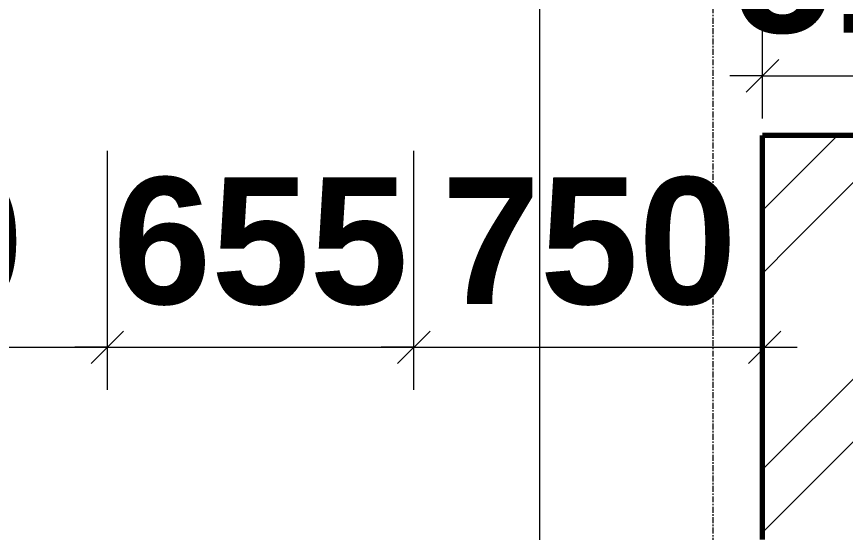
# Model space of a CAD drawing. Header units: inches. Extents: x 22 to 382261, y 22 to 371281.
# Drawn here: x 149954 to 151726, y 221829 to 222931 of the extents above; entities that cross this region are included whole.
import ezdxf

# ---------------------------------------------------------------- set-up
doc = ezdxf.new("R2010")
doc.units = ezdxf.units.IN
doc.header["$MEASUREMENT"] = 0
doc.linetypes.add('Grid Line 1_2_', pattern=[22.225, 12.7, -3.175, 3.175, -3.175])
for name, color, linetype, lineweight in [('A-ANNO-DIMS', 211, 'Continuous', 9), ('A-ANNO-SYMB', 150, 'Continuous', 9), ('A-WALL-PATT', 111, 'Continuous', 9), ('I-WALL', 2, 'Continuous', 9), ('S-GRID', 1, 'Continuous', 9)]:
    doc.layers.add(name, color=color, linetype=linetype, lineweight=lineweight)
doc.styles.add('Arial_B_2', font='arialbd.ttf', dxfattribs={"height": 270.833333})
doc.dimstyles.new('2_2', dxfattribs={"dimscale": 304.8, "dimtxt": 267.818092, "dimasz": 0.227865, "dimexe": 1.377953, "dimexo": 0.0625, "dimgap": 0.287073, "dimtad": 1, "dimdec": 0, "dimzin": 0, "dimdsep": 46, "dimtxsty": 'Arial_B_2', "dimblk1": 'OBLIQUE', "dimblk2": 'OBLIQUE', "dimsah": 1, "dimcen": 0.09, "dimdle": 0.574147, "dimazin": 0, "dimtfac": 1, "dimtdec": 4, "dimtix": 1, "dimtmove": 0, "dimatfit": 3, "dimfxl": 0.574147, "dimfxlon": 1, "dimtvp": 1, "dimtolj": 1, "dimtzin": 0, "dimlwd": 18, "dimlwe": 18, "dimarcsym": 2})
pattern_1 = [(45, (139676.7, 209538.6), (-276.592, 276.592), []), (45, (139676.7, 209957.7), (-276.592, 276.592), [])]

# ---------------------------------------------------------------- blocks, each defined once
blk = doc.blocks.new('_Oblique')
at = {"color": 0, "linetype": 'ByBlock', "lineweight": -2}
blk.add_line((-0.5, -0.5), (0.5, 0.5), dxfattribs=at)
blk = doc.blocks.new('*D4855')
at = {"layer": 'A-ANNO-DIMS', "color": 0, "lineweight": 18, "transparency": 16777216}
for p, q in [((148947.9, 222133.8), (148947.9, 222644.7)), ((150147.9, 222133.8), (150147.9, 222644.7)), ((148772.9, 222224.7), (150322.9, 222224.7))]:
    blk.add_line(p, q, dxfattribs=at)
at = {"layer": 'Defpoints', "color": 0, "transparency": 16777216}
for p in [(150147.9, 222224.7), (148947.9, 222114.7), (150147.9, 222114.7)]:
    blk.add_point(p, dxfattribs=at)
at = {"layer": 'A-ANNO-DIMS', "color": 0, "lineweight": 18, "transparency": 16777216, "xscale": 69.45312499999999, "yscale": 69.45312499999999, "zscale": 69.45312499999999, "rotation": 180}
blk.add_blockref('_Oblique', (148947.9, 222224.7), dxfattribs=at)
at = {"layer": 'A-ANNO-DIMS', "color": 0, "lineweight": 18, "transparency": 16777216, "xscale": 69.45312499999999, "yscale": 69.45312499999999, "zscale": 69.45312499999999}
blk.add_blockref('_Oblique', (150147.9, 222224.7), dxfattribs=at)
at = {"layer": 'A-ANNO-DIMS', "color": 0, "lineweight": 18, "transparency": 16777216, "insert": (149547.9, 222450.5), "char_height": 270.83, "width": 615.654, "attachment_point": 5, "style": 'Arial_B_2'}
blk.add_mtext('\\A1;1200', dxfattribs=at)
blk = doc.blocks.new('*D4856')
at = {"layer": 'A-ANNO-DIMS', "color": 0, "lineweight": 18, "transparency": 16777216}
for p, q in [((150147.9, 222133.8), (150147.9, 222644.7)), ((150802.9, 222133.8), (150802.9, 222644.7)), ((150147.9, 222224.7), (150078.4, 222224.7)), ((150147.9, 222224.7), (150802.9, 222224.7)), ((150802.9, 222224.7), (150872.3, 222224.7))]:
    blk.add_line(p, q, dxfattribs=at)
at = {"layer": 'Defpoints', "color": 0, "transparency": 16777216}
for p in [(150802.9, 222224.7), (150147.9, 222114.7), (150802.9, 222114.7)]:
    blk.add_point(p, dxfattribs=at)
at = {"layer": 'A-ANNO-DIMS', "color": 0, "lineweight": 18, "transparency": 16777216, "xscale": 69.45312499999999, "yscale": 69.45312499999999, "zscale": 69.45312499999999}
blk.add_blockref('_Oblique', (150147.9, 222224.7), dxfattribs=at)
at = {"layer": 'A-ANNO-DIMS', "color": 0, "lineweight": 18, "transparency": 16777216, "xscale": 69.45312499999999, "yscale": 69.45312499999999, "zscale": 69.45312499999999, "rotation": 180}
blk.add_blockref('_Oblique', (150802.9, 222224.7), dxfattribs=at)
at = {"layer": 'A-ANNO-DIMS', "color": 0, "lineweight": 18, "transparency": 16777216, "insert": (150475.4, 222450.5), "char_height": 270.83, "width": 461.74, "attachment_point": 5, "style": 'Arial_B_2'}
blk.add_mtext('\\A1;655', dxfattribs=at)
blk = doc.blocks.new('*D4857')
at = {"layer": 'A-ANNO-DIMS', "color": 0, "lineweight": 18, "transparency": 16777216}
for p, q in [((150802.9, 222133.8), (150802.9, 222644.7)), ((151552.9, 222133.8), (151552.9, 222644.7)), ((150802.9, 222224.7), (150733.4, 222224.7)), ((150802.9, 222224.7), (151552.9, 222224.7)), ((151552.9, 222224.7), (151622.3, 222224.7))]:
    blk.add_line(p, q, dxfattribs=at)
at = {"layer": 'Defpoints', "color": 0, "transparency": 16777216}
for p in [(151552.9, 222224.7), (150802.9, 222114.7), (151552.9, 222114.7)]:
    blk.add_point(p, dxfattribs=at)
at = {"layer": 'A-ANNO-DIMS', "color": 0, "lineweight": 18, "transparency": 16777216, "xscale": 69.45312499999999, "yscale": 69.45312499999999, "zscale": 69.45312499999999}
blk.add_blockref('_Oblique', (150802.9, 222224.7), dxfattribs=at)
at = {"layer": 'A-ANNO-DIMS', "color": 0, "lineweight": 18, "transparency": 16777216, "xscale": 69.45312499999999, "yscale": 69.45312499999999, "zscale": 69.45312499999999, "rotation": 180}
blk.add_blockref('_Oblique', (151552.9, 222224.7), dxfattribs=at)
at = {"layer": 'A-ANNO-DIMS', "color": 0, "lineweight": 18, "transparency": 16777216, "insert": (151177.9, 222450.5), "char_height": 270.83, "width": 461.74, "attachment_point": 5, "style": 'Arial_B_2'}
blk.add_mtext('\\A1;750', dxfattribs=at)
blk = doc.blocks.new('*D4887')
at = {"layer": 'A-ANNO-DIMS', "color": 0, "lineweight": 18, "transparency": 16777216}
for p, q in [((151548.3, 222713.5), (151548.3, 223224.4)), ((152057.9, 222895.4), (152057.9, 222384.4)), ((151548.3, 222804.4), (151478.8, 222804.4)), ((151548.3, 222804.4), (152057.9, 222804.4)), ((152057.9, 222804.4), (152127.3, 222804.4))]:
    blk.add_line(p, q, dxfattribs=at)
at = {"layer": 'Defpoints', "color": 0, "transparency": 16777216}
for p in [(152057.9, 222914.4), (152057.9, 222804.4), (151548.3, 222694.4)]:
    blk.add_point(p, dxfattribs=at)
at = {"layer": 'A-ANNO-DIMS', "color": 0, "lineweight": 18, "transparency": 16777216, "xscale": 69.45312499999999, "yscale": 69.45312499999999, "zscale": 69.45312499999999}
blk.add_blockref('_Oblique', (151548.3, 222804.4), dxfattribs=at)
at = {"layer": 'A-ANNO-DIMS', "color": 0, "lineweight": 18, "transparency": 16777216, "xscale": 69.45312499999999, "yscale": 69.45312499999999, "zscale": 69.45312499999999, "rotation": 180}
blk.add_blockref('_Oblique', (152057.9, 222804.4), dxfattribs=at)
at = {"layer": 'A-ANNO-DIMS', "color": 0, "lineweight": 18, "transparency": 16777216, "insert": (151803.1, 223030.2), "char_height": 270.83, "width": 461.74, "attachment_point": 5, "style": 'Arial_B_2'}
blk.add_mtext('\\A1;510', dxfattribs=at)

msp = doc.modelspace()

# ---------------------------------------------------------------- hatches: boundary and pattern name
at = {"layer": 'A-WALL-PATT'}
h = msp.add_hatch(dxfattribs=at)
h.set_pattern_fill('FP_1', color=256, style=0, pattern_type=2)
h.set_pattern_definition(pattern_1)
h.paths.add_polyline_path([(153612.4, 222446.8), (153797.9, 222446.8), (153797.9, 222676.8), (153612.4, 222676.8)])
h.paths.add_polyline_path([(151548.3, 222446.8), (151765.8, 222446.8), (151765.8, 222676.8), (151548.3, 222676.8)])
h = msp.add_hatch(dxfattribs=at)
h.set_pattern_fill('FP_1', color=256, style=0, pattern_type=2)
h.set_pattern_definition(pattern_1)
h.paths.add_polyline_path([(151778.3, 221546.8), (151778.3, 222446.8), (151548.3, 222446.8), (151548.3, 221814.3), (151552.9, 221814.3), (151552.9, 221546.8)])

# ---------------------------------------------------------------- linework, layer by layer
at = {"layer": 'A-ANNO-SYMB'}
msp.add_line((151071.9, 223626.6), (151071.9, 218014.3), dxfattribs=at)
at = {"layer": 'I-WALL', "lineweight": 70}
for p in [(152057.9, 222676.8), (151548.3, 221814.3)]:
    msp.add_line(p, (151548.3, 222676.8), dxfattribs=at)
at = {"layer": 'S-GRID', "linetype": 'Grid Line 1_2_'}
msp.add_line((151442.9, 200135.3), (151442.9, 223554), dxfattribs=at)

# ---------------------------------------------------------------- dimensions: what is measured, and where the dimension line sits
at = {"layer": 'A-ANNO-DIMS', "lineweight": 18}
for base, p1, p2, override, picture, middle in [((152057.9, 222804.4), (151548.3, 222694.4), (152057.9, 222914.4), {"dimpost": '<>', "dimfxl": 555.060501}, '*D4887', (151803.1, 223030.2)), ((150147.9, 222224.7), (148947.9, 222114.7), (150147.9, 222114.7), {"dimpost": '<>', "dimfxl": 1200}, '*D4855', (149547.9, 222450.5)), ((150802.9, 222224.7), (150147.9, 222114.7), (150802.9, 222114.7), {"dimpost": '<>', "dimfxl": 655}, '*D4856', (150475.4, 222450.5)), ((151552.9, 222224.7), (150802.9, 222114.7), (151552.9, 222114.7), {"dimpost": '<>', "dimfxl": 750}, '*D4857', (151177.9, 222450.5))]:
    dim = msp.add_linear_dim(base=base, p1=p1, p2=p2, dimstyle='2_2', override=override, dxfattribs=at)
    dim.commit()
    dim.dimension.update_dxf_attribs({"geometry": picture, "text_midpoint": middle})

doc.saveas('drawing.dxf')
